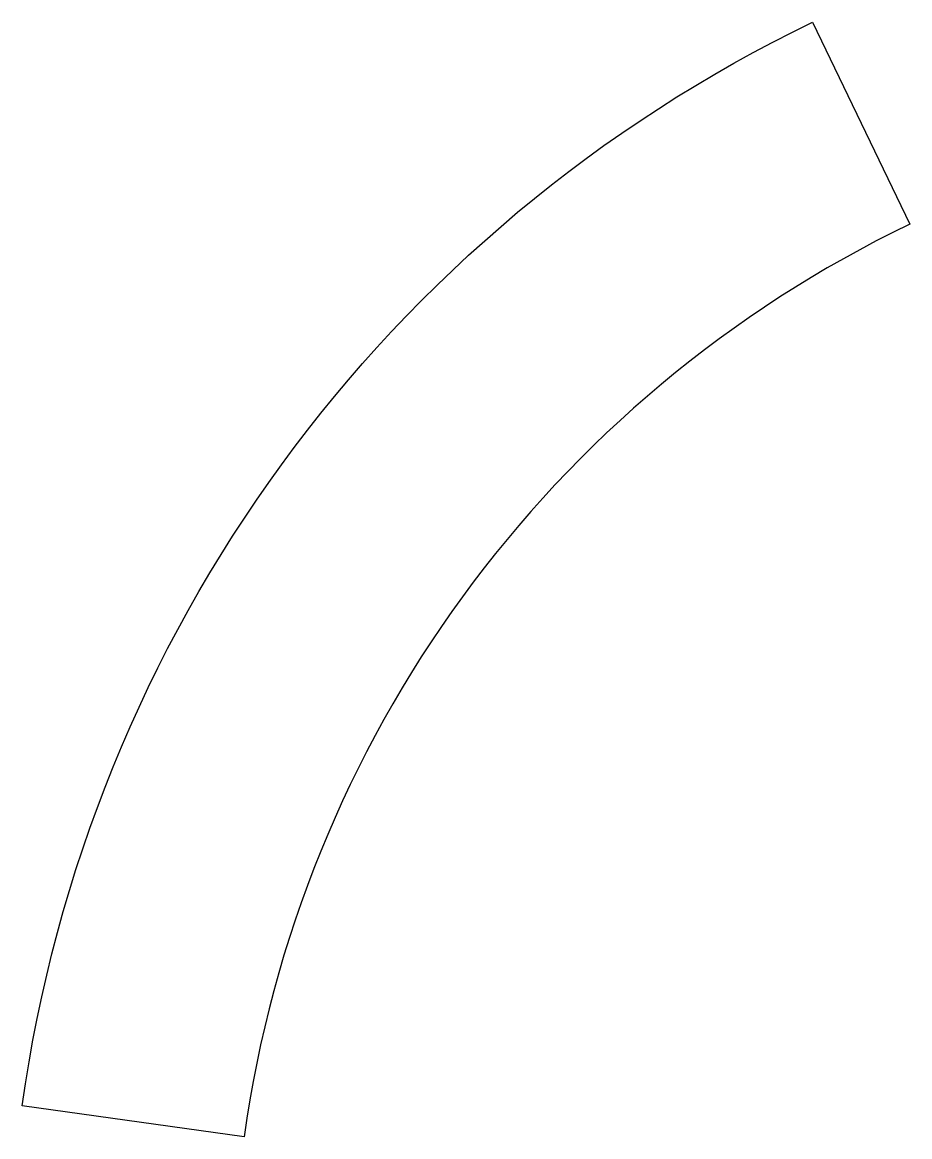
# Model space of a CAD drawing. Extents: x -94.1 to -34.7, y 11 to 85.6.
import ezdxf

# ---------------------------------------------------------------- set-up
doc = ezdxf.new("R2010")
doc.units = 0
doc.layers.get('0').update_dxf_attribs({"linetype": 'continuous'})

msp = doc.modelspace()

# ---------------------------------------------------------------- linework, layer by layer
at = {"color": 7}
msp.add_lwpolyline([(-41.183, 85.61), (-34.68, 72.092, 0.251183), (-79.239, 11.009), (-94.096, 13.074, -0.251183)], format="xyb", close=True, dxfattribs=at)

doc.saveas('drawing.dxf')
